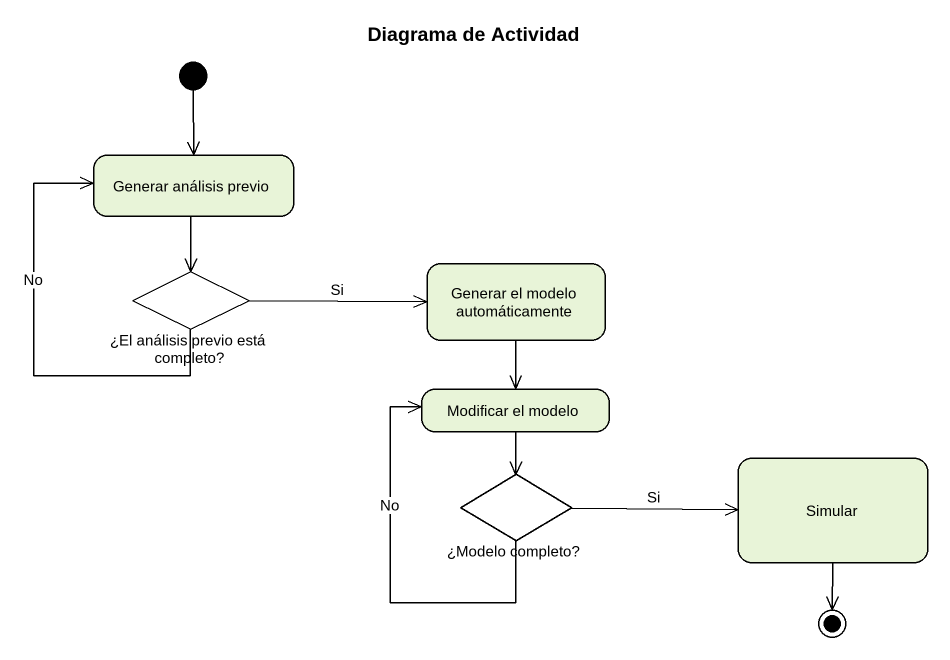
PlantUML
@startuml
title Diagrama de Actividad
hide empty description
state "Generar análisis previo" as Generar_análisis_previo
state "¿El análisis previo está completo?" as El_análisis_previo_está <<choice>>
state "Generar el modelo automáticamente" as Generar_el_modelo
state "Modificar el modelo" as Modificar_el_modelo
state "¿Modelo completo?" as Modelo_completo <<choice>>
state Simular
[*] --> Generar_análisis_previo
Generar_análisis_previo --> El_análisis_previo_está
El_análisis_previo_está -up-> Generar_análisis_previo : No
El_análisis_previo_está -right-> Generar_el_modelo : Si
Generar_el_modelo --> Modificar_el_modelo
Modificar_el_modelo --> Modelo_completo
Modelo_completo -up-> Modificar_el_modelo : No
Modelo_completo -right-> Simular : Si
Simular --> [*]
@enduml
